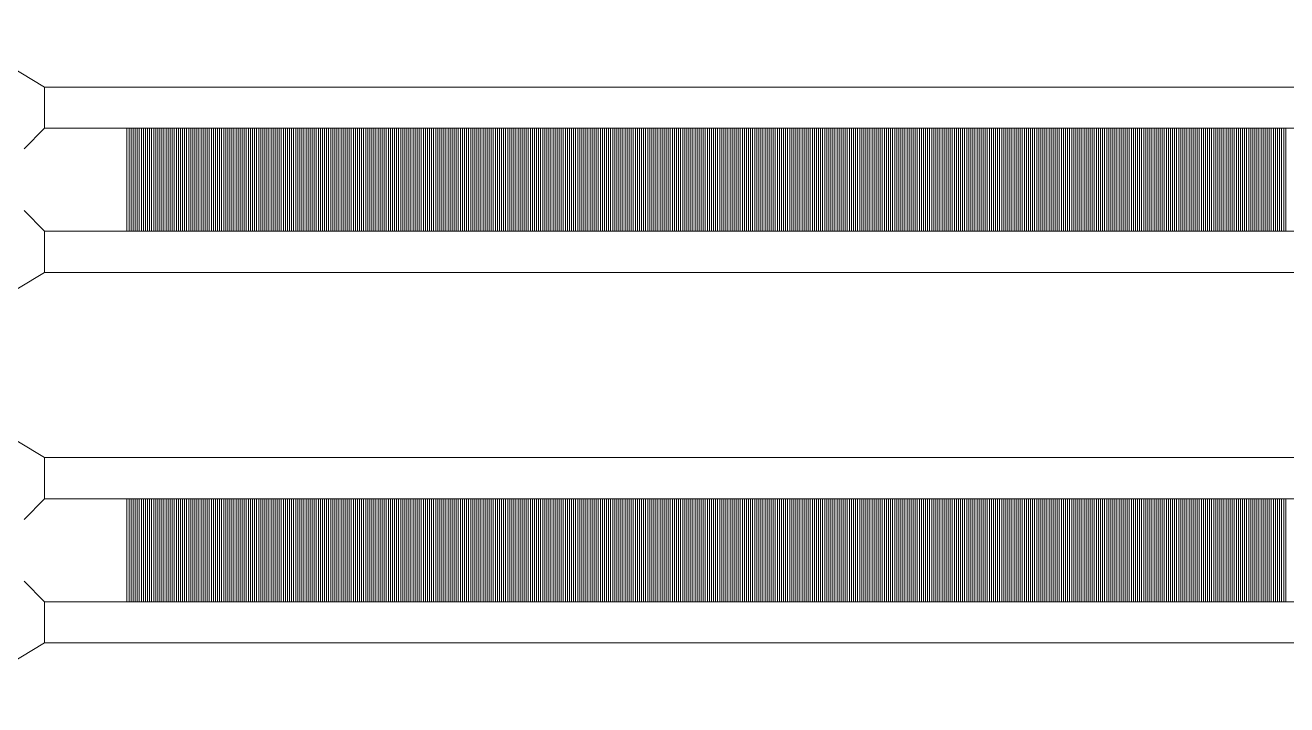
# Model space of a CAD drawing. Extents: x 1000 to 49000, y 2919 to 77300.
# Drawn here: x 39821 to 40433, y 46710 to 47040 of the extents above; entities that cross this region are included whole.
import ezdxf

# ---------------------------------------------------------------- set-up
doc = ezdxf.new("R2010")
doc.units = 13
doc.layers.add('Outer', color=1, linetype='Continuous', lineweight=0, true_color=0xff0000)

msp = doc.modelspace()

# ---------------------------------------------------------------- linework, layer by layer
at = {"layer": 'Outer'}
for points in [[(39780, 47040), (39830, 47010)], [(39830, 47010), (39830, 46990), (39820, 46980)], [(39830, 46990), (41340, 46990), (41340, 47010), (39830, 47010), (39830, 46990)], [(39870, 46990), (39871, 46990), (39871, 46940), (39870, 46940), (39870, 46990)], [(39872, 46990), (39873, 46990), (39873, 46940), (39872, 46940), (39872, 46990)], [(39874, 46990), (39875, 46990), (39875, 46940), (39874, 46940), (39874, 46990)], [(39876, 46990), (39877, 46990), (39877, 46940), (39876, 46940), (39876, 46990)], [(39878, 46990), (39879, 46990), (39879, 46940), (39878, 46940), (39878, 46990)], [(39880, 46990), (39881, 46990), (39881, 46940), (39880, 46940), (39880, 46990)], [(39882, 46990), (39883, 46990), (39883, 46940), (39882, 46940), (39882, 46990)], [(39884, 46990), (39885, 46990), (39885, 46940), (39884, 46940), (39884, 46990)], [(39886, 46990), (39887, 46990), (39887, 46940), (39886, 46940), (39886, 46990)], [(39888, 46990), (39889, 46990), (39889, 46940), (39888, 46940), (39888, 46990)], [(39890, 46990), (39891, 46990), (39891, 46940), (39890, 46940), (39890, 46990)], [(39892, 46990), (39893, 46990), (39893, 46940), (39892, 46940), (39892, 46990)], [(39894, 46990), (39895, 46990), (39895, 46940), (39894, 46940), (39894, 46990)], [(39896, 46990), (39897, 46990), (39897, 46940), (39896, 46940), (39896, 46990)], [(39898, 46990), (39899, 46990), (39899, 46940), (39898, 46940), (39898, 46990)], [(39900, 46990), (39901, 46990), (39901, 46940), (39900, 46940), (39900, 46990)], [(39902, 46990), (39903, 46990), (39903, 46940), (39902, 46940), (39902, 46990)], [(39904, 46990), (39905, 46990), (39905, 46940), (39904, 46940), (39904, 46990)], [(39906, 46990), (39907, 46990), (39907, 46940), (39906, 46940), (39906, 46990)], [(39908, 46990), (39909, 46990), (39909, 46940), (39908, 46940), (39908, 46990)], [(39910, 46990), (39911, 46990), (39911, 46940), (39910, 46940), (39910, 46990)], [(39912, 46990), (39913, 46990), (39913, 46940), (39912, 46940), (39912, 46990)], [(39914, 46990), (39915, 46990), (39915, 46940), (39914, 46940), (39914, 46990)], [(39916, 46990), (39917, 46990), (39917, 46940), (39916, 46940), (39916, 46990)], [(39918, 46990), (39919, 46990), (39919, 46940), (39918, 46940), (39918, 46990)], [(39920, 46990), (39921, 46990), (39921, 46940), (39920, 46940), (39920, 46990)], [(39922, 46990), (39923, 46990), (39923, 46940), (39922, 46940), (39922, 46990)], [(39924, 46990), (39925, 46990), (39925, 46940), (39924, 46940), (39924, 46990)], [(39926, 46990), (39927, 46990), (39927, 46940), (39926, 46940), (39926, 46990)], [(39928, 46990), (39929, 46990), (39929, 46940), (39928, 46940), (39928, 46990)], [(39930, 46990), (39931, 46990), (39931, 46940), (39930, 46940), (39930, 46990)], [(39932, 46990), (39933, 46990), (39933, 46940), (39932, 46940), (39932, 46990)], [(39934, 46990), (39935, 46990), (39935, 46940), (39934, 46940), (39934, 46990)], [(39936, 46990), (39937, 46990), (39937, 46940), (39936, 46940), (39936, 46990)], [(39938, 46990), (39939, 46990), (39939, 46940), (39938, 46940), (39938, 46990)], [(39940, 46990), (39941, 46990), (39941, 46940), (39940, 46940), (39940, 46990)], [(39942, 46990), (39943, 46990), (39943, 46940), (39942, 46940), (39942, 46990)], [(39944, 46990), (39945, 46990), (39945, 46940), (39944, 46940), (39944, 46990)], [(39946, 46990), (39947, 46990), (39947, 46940), (39946, 46940), (39946, 46990)], [(39948, 46990), (39949, 46990), (39949, 46940), (39948, 46940), (39948, 46990)], [(39950, 46990), (39951, 46990), (39951, 46940), (39950, 46940), (39950, 46990)], [(39952, 46990), (39953, 46990), (39953, 46940), (39952, 46940), (39952, 46990)], [(39954, 46990), (39955, 46990), (39955, 46940), (39954, 46940), (39954, 46990)], [(39956, 46990), (39957, 46990), (39957, 46940), (39956, 46940), (39956, 46990)], [(39958, 46990), (39959, 46990), (39959, 46940), (39958, 46940), (39958, 46990)], [(39960, 46990), (39961, 46990), (39961, 46940), (39960, 46940), (39960, 46990)], [(39962, 46990), (39963, 46990), (39963, 46940), (39962, 46940), (39962, 46990)], [(39964, 46990), (39965, 46990), (39965, 46940), (39964, 46940), (39964, 46990)], [(39966, 46990), (39967, 46990), (39967, 46940), (39966, 46940), (39966, 46990)], [(39968, 46990), (39969, 46990), (39969, 46940), (39968, 46940), (39968, 46990)], [(39970, 46990), (39971, 46990), (39971, 46940), (39970, 46940), (39970, 46990)], [(39972, 46990), (39973, 46990), (39973, 46940), (39972, 46940), (39972, 46990)], [(39974, 46990), (39975, 46990), (39975, 46940), (39974, 46940), (39974, 46990)], [(39976, 46990), (39977, 46990), (39977, 46940), (39976, 46940), (39976, 46990)], [(39978, 46990), (39979, 46990), (39979, 46940), (39978, 46940), (39978, 46990)], [(39980, 46990), (39981, 46990), (39981, 46940), (39980, 46940), (39980, 46990)], [(39982, 46990), (39983, 46990), (39983, 46940), (39982, 46940), (39982, 46990)], [(39984, 46990), (39985, 46990), (39985, 46940), (39984, 46940), (39984, 46990)], [(39986, 46990), (39987, 46990), (39987, 46940), (39986, 46940), (39986, 46990)], [(39988, 46990), (39989, 46990), (39989, 46940), (39988, 46940), (39988, 46990)], [(39990, 46990), (39991, 46990), (39991, 46940), (39990, 46940), (39990, 46990)], [(39992, 46990), (39993, 46990), (39993, 46940), (39992, 46940), (39992, 46990)], [(39994, 46990), (39995, 46990), (39995, 46940), (39994, 46940), (39994, 46990)], [(39996, 46990), (39997, 46990), (39997, 46940), (39996, 46940), (39996, 46990)], [(39998, 46990), (39999, 46990), (39999, 46940), (39998, 46940), (39998, 46990)], [(40000, 46990), (40001, 46990), (40001, 46940), (40000, 46940), (40000, 46990)], [(40002, 46990), (40003, 46990), (40003, 46940), (40002, 46940), (40002, 46990)], [(40004, 46990), (40005, 46990), (40005, 46940), (40004, 46940), (40004, 46990)], [(40006, 46990), (40007, 46990), (40007, 46940), (40006, 46940), (40006, 46990)], [(40008, 46990), (40009, 46990), (40009, 46940), (40008, 46940), (40008, 46990)], [(40010, 46990), (40011, 46990), (40011, 46940), (40010, 46940), (40010, 46990)], [(40012, 46990), (40013, 46990), (40013, 46940), (40012, 46940), (40012, 46990)], [(40014, 46990), (40015, 46990), (40015, 46940), (40014, 46940), (40014, 46990)], [(40016, 46990), (40017, 46990), (40017, 46940), (40016, 46940), (40016, 46990)], [(40018, 46990), (40019, 46990), (40019, 46940), (40018, 46940), (40018, 46990)], [(40020, 46990), (40021, 46990), (40021, 46940), (40020, 46940), (40020, 46990)], [(40022, 46990), (40023, 46990), (40023, 46940), (40022, 46940), (40022, 46990)], [(40024, 46990), (40025, 46990), (40025, 46940), (40024, 46940), (40024, 46990)], [(40026, 46990), (40027, 46990), (40027, 46940), (40026, 46940), (40026, 46990)], [(40028, 46990), (40029, 46990), (40029, 46940), (40028, 46940), (40028, 46990)], [(40030, 46990), (40031, 46990), (40031, 46940), (40030, 46940), (40030, 46990)], [(40032, 46990), (40033, 46990), (40033, 46940), (40032, 46940), (40032, 46990)], [(40034, 46990), (40035, 46990), (40035, 46940), (40034, 46940), (40034, 46990)], [(40036, 46990), (40037, 46990), (40037, 46940), (40036, 46940), (40036, 46990)], [(40038, 46990), (40039, 46990), (40039, 46940), (40038, 46940), (40038, 46990)], [(40040, 46990), (40041, 46990), (40041, 46940), (40040, 46940), (40040, 46990)], [(40042, 46990), (40043, 46990), (40043, 46940), (40042, 46940), (40042, 46990)], [(40044, 46990), (40045, 46990), (40045, 46940), (40044, 46940), (40044, 46990)], [(40046, 46990), (40047, 46990), (40047, 46940), (40046, 46940), (40046, 46990)], [(40048, 46990), (40049, 46990), (40049, 46940), (40048, 46940), (40048, 46990)], [(40050, 46990), (40051, 46990), (40051, 46940), (40050, 46940), (40050, 46990)], [(40052, 46990), (40053, 46990), (40053, 46940), (40052, 46940), (40052, 46990)], [(40054, 46990), (40055, 46990), (40055, 46940), (40054, 46940), (40054, 46990)], [(40056, 46990), (40057, 46990), (40057, 46940), (40056, 46940), (40056, 46990)], [(40058, 46990), (40059, 46990), (40059, 46940), (40058, 46940), (40058, 46990)], [(40060, 46990), (40061, 46990), (40061, 46940), (40060, 46940), (40060, 46990)], [(40062, 46990), (40063, 46990), (40063, 46940), (40062, 46940), (40062, 46990)], [(40064, 46990), (40065, 46990), (40065, 46940), (40064, 46940), (40064, 46990)], [(40066, 46990), (40067, 46990), (40067, 46940), (40066, 46940), (40066, 46990)], [(40068, 46990), (40069, 46990), (40069, 46940), (40068, 46940), (40068, 46990)], [(40070, 46990), (40071, 46990), (40071, 46940), (40070, 46940), (40070, 46990)], [(40072, 46990), (40073, 46990), (40073, 46940), (40072, 46940), (40072, 46990)], [(40074, 46990), (40075, 46990), (40075, 46940), (40074, 46940), (40074, 46990)], [(40076, 46990), (40077, 46990), (40077, 46940), (40076, 46940), (40076, 46990)], [(40078, 46990), (40079, 46990), (40079, 46940), (40078, 46940), (40078, 46990)], [(40080, 46990), (40081, 46990), (40081, 46940), (40080, 46940), (40080, 46990)], [(40082, 46990), (40083, 46990), (40083, 46940), (40082, 46940), (40082, 46990)], [(40084, 46990), (40085, 46990), (40085, 46940), (40084, 46940), (40084, 46990)], [(40086, 46990), (40087, 46990), (40087, 46940), (40086, 46940), (40086, 46990)], [(40088, 46990), (40089, 46990), (40089, 46940), (40088, 46940), (40088, 46990)], [(40090, 46990), (40091, 46990), (40091, 46940), (40090, 46940), (40090, 46990)], [(40092, 46990), (40093, 46990), (40093, 46940), (40092, 46940), (40092, 46990)], [(40094, 46990), (40095, 46990), (40095, 46940), (40094, 46940), (40094, 46990)], [(40096, 46990), (40097, 46990), (40097, 46940), (40096, 46940), (40096, 46990)], [(40098, 46990), (40099, 46990), (40099, 46940), (40098, 46940), (40098, 46990)], [(40100, 46990), (40101, 46990), (40101, 46940), (40100, 46940), (40100, 46990)], [(40102, 46990), (40103, 46990), (40103, 46940), (40102, 46940), (40102, 46990)], [(40104, 46990), (40105, 46990), (40105, 46940), (40104, 46940), (40104, 46990)], [(40106, 46990), (40107, 46990), (40107, 46940), (40106, 46940), (40106, 46990)], [(40108, 46990), (40109, 46990), (40109, 46940), (40108, 46940), (40108, 46990)], [(40110, 46990), (40111, 46990), (40111, 46940), (40110, 46940), (40110, 46990)], [(40112, 46990), (40113, 46990), (40113, 46940), (40112, 46940), (40112, 46990)], [(40114, 46990), (40115, 46990), (40115, 46940), (40114, 46940), (40114, 46990)], [(40116, 46990), (40117, 46990), (40117, 46940), (40116, 46940), (40116, 46990)], [(40118, 46990), (40119, 46990), (40119, 46940), (40118, 46940), (40118, 46990)], [(40120, 46990), (40121, 46990), (40121, 46940), (40120, 46940), (40120, 46990)], [(40122, 46990), (40123, 46990), (40123, 46940), (40122, 46940), (40122, 46990)], [(40124, 46990), (40125, 46990), (40125, 46940), (40124, 46940), (40124, 46990)], [(40126, 46990), (40127, 46990), (40127, 46940), (40126, 46940), (40126, 46990)], [(40128, 46990), (40129, 46990), (40129, 46940), (40128, 46940), (40128, 46990)], [(40130, 46990), (40131, 46990), (40131, 46940), (40130, 46940), (40130, 46990)], [(40132, 46990), (40133, 46990), (40133, 46940), (40132, 46940), (40132, 46990)], [(40134, 46990), (40135, 46990), (40135, 46940), (40134, 46940), (40134, 46990)], [(40136, 46990), (40137, 46990), (40137, 46940), (40136, 46940), (40136, 46990)], [(40138, 46990), (40139, 46990), (40139, 46940), (40138, 46940), (40138, 46990)], [(40140, 46990), (40141, 46990), (40141, 46940), (40140, 46940), (40140, 46990)], [(40142, 46990), (40143, 46990), (40143, 46940), (40142, 46940), (40142, 46990)], [(40144, 46990), (40145, 46990), (40145, 46940), (40144, 46940), (40144, 46990)], [(40146, 46990), (40147, 46990), (40147, 46940), (40146, 46940), (40146, 46990)], [(40148, 46990), (40149, 46990), (40149, 46940), (40148, 46940), (40148, 46990)], [(40150, 46990), (40151, 46990), (40151, 46940), (40150, 46940), (40150, 46990)], [(40152, 46990), (40153, 46990), (40153, 46940), (40152, 46940), (40152, 46990)], [(40154, 46990), (40155, 46990), (40155, 46940), (40154, 46940), (40154, 46990)], [(40156, 46990), (40157, 46990), (40157, 46940), (40156, 46940), (40156, 46990)], [(40158, 46990), (40159, 46990), (40159, 46940), (40158, 46940), (40158, 46990)], [(40160, 46990), (40161, 46990), (40161, 46940), (40160, 46940), (40160, 46990)], [(40162, 46990), (40163, 46990), (40163, 46940), (40162, 46940), (40162, 46990)], [(40164, 46990), (40165, 46990), (40165, 46940), (40164, 46940), (40164, 46990)], [(40166, 46990), (40167, 46990), (40167, 46940), (40166, 46940), (40166, 46990)], [(40168, 46990), (40169, 46990), (40169, 46940), (40168, 46940), (40168, 46990)], [(40170, 46990), (40171, 46990), (40171, 46940), (40170, 46940), (40170, 46990)], [(40172, 46990), (40173, 46990), (40173, 46940), (40172, 46940), (40172, 46990)], [(40174, 46990), (40175, 46990), (40175, 46940), (40174, 46940), (40174, 46990)], [(40176, 46990), (40177, 46990), (40177, 46940), (40176, 46940), (40176, 46990)], [(40178, 46990), (40179, 46990), (40179, 46940), (40178, 46940), (40178, 46990)], [(40180, 46990), (40181, 46990), (40181, 46940), (40180, 46940), (40180, 46990)], [(40182, 46990), (40183, 46990), (40183, 46940), (40182, 46940), (40182, 46990)], [(40184, 46990), (40185, 46990), (40185, 46940), (40184, 46940), (40184, 46990)], [(40186, 46990), (40187, 46990), (40187, 46940), (40186, 46940), (40186, 46990)], [(40188, 46990), (40189, 46990), (40189, 46940), (40188, 46940), (40188, 46990)], [(40190, 46990), (40191, 46990), (40191, 46940), (40190, 46940), (40190, 46990)], [(40192, 46990), (40193, 46990), (40193, 46940), (40192, 46940), (40192, 46990)], [(40194, 46990), (40195, 46990), (40195, 46940), (40194, 46940), (40194, 46990)], [(40196, 46990), (40197, 46990), (40197, 46940), (40196, 46940), (40196, 46990)], [(40198, 46990), (40199, 46990), (40199, 46940), (40198, 46940), (40198, 46990)], [(40200, 46990), (40201, 46990), (40201, 46940), (40200, 46940), (40200, 46990)], [(40202, 46990), (40203, 46990), (40203, 46940), (40202, 46940), (40202, 46990)], [(40204, 46990), (40205, 46990), (40205, 46940), (40204, 46940), (40204, 46990)], [(40206, 46990), (40207, 46990), (40207, 46940), (40206, 46940), (40206, 46990)], [(40208, 46990), (40209, 46990), (40209, 46940), (40208, 46940), (40208, 46990)], [(40210, 46990), (40211, 46990), (40211, 46940), (40210, 46940), (40210, 46990)], [(40212, 46990), (40213, 46990), (40213, 46940), (40212, 46940), (40212, 46990)], [(40214, 46990), (40215, 46990), (40215, 46940), (40214, 46940), (40214, 46990)], [(40216, 46990), (40217, 46990), (40217, 46940), (40216, 46940), (40216, 46990)], [(40218, 46990), (40219, 46990), (40219, 46940), (40218, 46940), (40218, 46990)], [(40220, 46990), (40221, 46990), (40221, 46940), (40220, 46940), (40220, 46990)], [(40222, 46990), (40223, 46990), (40223, 46940), (40222, 46940), (40222, 46990)], [(40224, 46990), (40225, 46990), (40225, 46940), (40224, 46940), (40224, 46990)], [(40226, 46990), (40227, 46990), (40227, 46940), (40226, 46940), (40226, 46990)], [(40228, 46990), (40229, 46990), (40229, 46940), (40228, 46940), (40228, 46990)], [(40230, 46990), (40231, 46990), (40231, 46940), (40230, 46940), (40230, 46990)], [(40232, 46990), (40233, 46990), (40233, 46940), (40232, 46940), (40232, 46990)], [(40234, 46990), (40235, 46990), (40235, 46940), (40234, 46940), (40234, 46990)], [(40236, 46990), (40237, 46990), (40237, 46940), (40236, 46940), (40236, 46990)], [(40238, 46990), (40239, 46990), (40239, 46940), (40238, 46940), (40238, 46990)], [(40240, 46990), (40241, 46990), (40241, 46940), (40240, 46940), (40240, 46990)], [(40242, 46990), (40243, 46990), (40243, 46940), (40242, 46940), (40242, 46990)], [(40244, 46990), (40245, 46990), (40245, 46940), (40244, 46940), (40244, 46990)], [(40246, 46990), (40247, 46990), (40247, 46940), (40246, 46940), (40246, 46990)], [(40248, 46990), (40249, 46990), (40249, 46940), (40248, 46940), (40248, 46990)], [(40250, 46990), (40251, 46990), (40251, 46940), (40250, 46940), (40250, 46990)], [(40252, 46990), (40253, 46990), (40253, 46940), (40252, 46940), (40252, 46990)], [(40254, 46990), (40255, 46990), (40255, 46940), (40254, 46940), (40254, 46990)], [(40256, 46990), (40257, 46990), (40257, 46940), (40256, 46940), (40256, 46990)], [(40258, 46990), (40259, 46990), (40259, 46940), (40258, 46940), (40258, 46990)], [(40260, 46990), (40261, 46990), (40261, 46940), (40260, 46940), (40260, 46990)], [(40262, 46990), (40263, 46990), (40263, 46940), (40262, 46940), (40262, 46990)], [(40264, 46990), (40265, 46990), (40265, 46940), (40264, 46940), (40264, 46990)], [(40266, 46990), (40267, 46990), (40267, 46940), (40266, 46940), (40266, 46990)], [(40268, 46990), (40269, 46990), (40269, 46940), (40268, 46940), (40268, 46990)], [(40270, 46990), (40271, 46990), (40271, 46940), (40270, 46940), (40270, 46990)], [(40272, 46990), (40273, 46990), (40273, 46940), (40272, 46940), (40272, 46990)], [(40274, 46990), (40275, 46990), (40275, 46940), (40274, 46940), (40274, 46990)], [(40276, 46990), (40277, 46990), (40277, 46940), (40276, 46940), (40276, 46990)], [(40278, 46990), (40279, 46990), (40279, 46940), (40278, 46940), (40278, 46990)], [(40280, 46990), (40281, 46990), (40281, 46940), (40280, 46940), (40280, 46990)], [(40282, 46990), (40283, 46990), (40283, 46940), (40282, 46940), (40282, 46990)], [(40284, 46990), (40285, 46990), (40285, 46940), (40284, 46940), (40284, 46990)], [(40286, 46990), (40287, 46990), (40287, 46940), (40286, 46940), (40286, 46990)], [(40288, 46990), (40289, 46990), (40289, 46940), (40288, 46940), (40288, 46990)], [(40290, 46990), (40291, 46990), (40291, 46940), (40290, 46940), (40290, 46990)], [(40292, 46990), (40293, 46990), (40293, 46940), (40292, 46940), (40292, 46990)], [(40294, 46990), (40295, 46990), (40295, 46940), (40294, 46940), (40294, 46990)], [(40296, 46990), (40297, 46990), (40297, 46940), (40296, 46940), (40296, 46990)], [(40298, 46990), (40299, 46990), (40299, 46940), (40298, 46940), (40298, 46990)], [(40300, 46990), (40301, 46990), (40301, 46940), (40300, 46940), (40300, 46990)], [(40302, 46990), (40303, 46990), (40303, 46940), (40302, 46940), (40302, 46990)], [(40304, 46990), (40305, 46990), (40305, 46940), (40304, 46940), (40304, 46990)], [(40306, 46990), (40307, 46990), (40307, 46940), (40306, 46940), (40306, 46990)], [(40308, 46990), (40309, 46990), (40309, 46940), (40308, 46940), (40308, 46990)], [(40310, 46990), (40311, 46990), (40311, 46940), (40310, 46940), (40310, 46990)], [(40312, 46990), (40313, 46990), (40313, 46940), (40312, 46940), (40312, 46990)], [(40314, 46990), (40315, 46990), (40315, 46940), (40314, 46940), (40314, 46990)], [(40316, 46990), (40317, 46990), (40317, 46940), (40316, 46940), (40316, 46990)], [(40318, 46990), (40319, 46990), (40319, 46940), (40318, 46940), (40318, 46990)], [(40320, 46990), (40321, 46990), (40321, 46940), (40320, 46940), (40320, 46990)], [(40322, 46990), (40323, 46990), (40323, 46940), (40322, 46940), (40322, 46990)], [(40324, 46990), (40325, 46990), (40325, 46940), (40324, 46940), (40324, 46990)], [(40326, 46990), (40327, 46990), (40327, 46940), (40326, 46940), (40326, 46990)], [(40328, 46990), (40329, 46990), (40329, 46940), (40328, 46940), (40328, 46990)], [(40330, 46990), (40331, 46990), (40331, 46940), (40330, 46940), (40330, 46990)], [(40332, 46990), (40333, 46990), (40333, 46940), (40332, 46940), (40332, 46990)], [(40334, 46990), (40335, 46990), (40335, 46940), (40334, 46940), (40334, 46990)], [(40336, 46990), (40337, 46990), (40337, 46940), (40336, 46940), (40336, 46990)], [(40338, 46990), (40339, 46990), (40339, 46940), (40338, 46940), (40338, 46990)], [(40340, 46990), (40341, 46990), (40341, 46940), (40340, 46940), (40340, 46990)], [(40342, 46990), (40343, 46990), (40343, 46940), (40342, 46940), (40342, 46990)], [(40344, 46990), (40345, 46990), (40345, 46940), (40344, 46940), (40344, 46990)], [(40346, 46990), (40347, 46990), (40347, 46940), (40346, 46940), (40346, 46990)], [(40348, 46990), (40349, 46990), (40349, 46940), (40348, 46940), (40348, 46990)], [(40350, 46990), (40351, 46990), (40351, 46940), (40350, 46940), (40350, 46990)], [(40352, 46990), (40353, 46990), (40353, 46940), (40352, 46940), (40352, 46990)], [(40354, 46990), (40355, 46990), (40355, 46940), (40354, 46940), (40354, 46990)], [(40356, 46990), (40357, 46990), (40357, 46940), (40356, 46940), (40356, 46990)], [(40358, 46990), (40359, 46990), (40359, 46940), (40358, 46940), (40358, 46990)], [(40360, 46990), (40361, 46990), (40361, 46940), (40360, 46940), (40360, 46990)], [(40362, 46990), (40363, 46990), (40363, 46940), (40362, 46940), (40362, 46990)], [(40364, 46990), (40365, 46990), (40365, 46940), (40364, 46940), (40364, 46990)], [(40366, 46990), (40367, 46990), (40367, 46940), (40366, 46940), (40366, 46990)], [(40368, 46990), (40369, 46990), (40369, 46940), (40368, 46940), (40368, 46990)], [(40370, 46990), (40371, 46990), (40371, 46940), (40370, 46940), (40370, 46990)], [(40372, 46990), (40373, 46990), (40373, 46940), (40372, 46940), (40372, 46990)], [(40374, 46990), (40375, 46990), (40375, 46940), (40374, 46940), (40374, 46990)], [(40376, 46990), (40377, 46990), (40377, 46940), (40376, 46940), (40376, 46990)], [(40378, 46990), (40379, 46990), (40379, 46940), (40378, 46940), (40378, 46990)], [(40380, 46990), (40381, 46990), (40381, 46940), (40380, 46940), (40380, 46990)], [(40382, 46990), (40383, 46990), (40383, 46940), (40382, 46940), (40382, 46990)], [(40384, 46990), (40385, 46990), (40385, 46940), (40384, 46940), (40384, 46990)], [(40386, 46990), (40387, 46990), (40387, 46940), (40386, 46940), (40386, 46990)], [(40388, 46990), (40389, 46990), (40389, 46940), (40388, 46940), (40388, 46990)], [(40390, 46990), (40391, 46990), (40391, 46940), (40390, 46940), (40390, 46990)], [(40392, 46990), (40393, 46990), (40393, 46940), (40392, 46940), (40392, 46990)], [(40394, 46990), (40395, 46990), (40395, 46940), (40394, 46940), (40394, 46990)], [(40396, 46990), (40397, 46990), (40397, 46940), (40396, 46940), (40396, 46990)], [(40398, 46990), (40399, 46990), (40399, 46940), (40398, 46940), (40398, 46990)], [(40400, 46990), (40401, 46990), (40401, 46940), (40400, 46940), (40400, 46990)], [(40402, 46990), (40403, 46990), (40403, 46940), (40402, 46940), (40402, 46990)], [(40404, 46990), (40405, 46990), (40405, 46940), (40404, 46940), (40404, 46990)], [(40406, 46990), (40407, 46990), (40407, 46940), (40406, 46940), (40406, 46990)], [(40408, 46990), (40409, 46990), (40409, 46940), (40408, 46940), (40408, 46990)], [(40410, 46990), (40411, 46990), (40411, 46940), (40410, 46940), (40410, 46990)], [(40412, 46990), (40413, 46990), (40413, 46940), (40412, 46940), (40412, 46990)], [(40414, 46990), (40415, 46990), (40415, 46940), (40414, 46940), (40414, 46990)], [(40416, 46990), (40417, 46990), (40417, 46940), (40416, 46940), (40416, 46990)], [(40418, 46990), (40419, 46990), (40419, 46940), (40418, 46940), (40418, 46990)], [(40420, 46990), (40421, 46990), (40421, 46940), (40420, 46940), (40420, 46990)], [(40422, 46990), (40423, 46990), (40423, 46940), (40422, 46940), (40422, 46990)], [(40424, 46990), (40425, 46990), (40425, 46940), (40424, 46940), (40424, 46990)], [(40426, 46990), (40427, 46990), (40427, 46940), (40426, 46940), (40426, 46990)], [(40428, 46990), (40429, 46990), (40429, 46940), (40428, 46940), (40428, 46990)], [(40430, 46990), (40431, 46990), (40431, 46940), (40430, 46940), (40430, 46990)], [(40432, 46990), (40433, 46990), (40433, 46940), (40432, 46940), (40432, 46990)], [(39820, 46950), (39830, 46940), (39830, 46920), (39780, 46890)], [(39830, 46920), (41340, 46920), (41340, 46940), (39830, 46940), (39830, 46920)], [(39780, 46860), (39830, 46830), (39830, 46810), (39820, 46800)], [(39830, 46810), (41340, 46810), (41340, 46830), (39830, 46830), (39830, 46810)], [(39870, 46810), (39871, 46810), (39871, 46760), (39870, 46760), (39870, 46810)], [(39872, 46810), (39873, 46810), (39873, 46760), (39872, 46760), (39872, 46810)], [(39874, 46810), (39875, 46810), (39875, 46760), (39874, 46760), (39874, 46810)], [(39876, 46810), (39877, 46810), (39877, 46760), (39876, 46760), (39876, 46810)], [(39878, 46810), (39879, 46810), (39879, 46760), (39878, 46760), (39878, 46810)], [(39880, 46810), (39881, 46810), (39881, 46760), (39880, 46760), (39880, 46810)], [(39882, 46810), (39883, 46810), (39883, 46760), (39882, 46760), (39882, 46810)], [(39884, 46810), (39885, 46810), (39885, 46760), (39884, 46760), (39884, 46810)], [(39886, 46810), (39887, 46810), (39887, 46760), (39886, 46760), (39886, 46810)], [(39888, 46810), (39889, 46810), (39889, 46760), (39888, 46760), (39888, 46810)], [(39890, 46810), (39891, 46810), (39891, 46760), (39890, 46760), (39890, 46810)], [(39892, 46810), (39893, 46810), (39893, 46760), (39892, 46760), (39892, 46810)], [(39894, 46810), (39895, 46810), (39895, 46760), (39894, 46760), (39894, 46810)], [(39896, 46810), (39897, 46810), (39897, 46760), (39896, 46760), (39896, 46810)], [(39898, 46810), (39899, 46810), (39899, 46760), (39898, 46760), (39898, 46810)], [(39900, 46810), (39901, 46810), (39901, 46760), (39900, 46760), (39900, 46810)], [(39902, 46810), (39903, 46810), (39903, 46760), (39902, 46760), (39902, 46810)], [(39904, 46810), (39905, 46810), (39905, 46760), (39904, 46760), (39904, 46810)], [(39906, 46810), (39907, 46810), (39907, 46760), (39906, 46760), (39906, 46810)], [(39908, 46810), (39909, 46810), (39909, 46760), (39908, 46760), (39908, 46810)], [(39910, 46810), (39911, 46810), (39911, 46760), (39910, 46760), (39910, 46810)], [(39912, 46810), (39913, 46810), (39913, 46760), (39912, 46760), (39912, 46810)], [(39914, 46810), (39915, 46810), (39915, 46760), (39914, 46760), (39914, 46810)], [(39916, 46810), (39917, 46810), (39917, 46760), (39916, 46760), (39916, 46810)], [(39918, 46810), (39919, 46810), (39919, 46760), (39918, 46760), (39918, 46810)], [(39920, 46810), (39921, 46810), (39921, 46760), (39920, 46760), (39920, 46810)], [(39922, 46810), (39923, 46810), (39923, 46760), (39922, 46760), (39922, 46810)], [(39924, 46810), (39925, 46810), (39925, 46760), (39924, 46760), (39924, 46810)], [(39926, 46810), (39927, 46810), (39927, 46760), (39926, 46760), (39926, 46810)], [(39928, 46810), (39929, 46810), (39929, 46760), (39928, 46760), (39928, 46810)], [(39930, 46810), (39931, 46810), (39931, 46760), (39930, 46760), (39930, 46810)], [(39932, 46810), (39933, 46810), (39933, 46760), (39932, 46760), (39932, 46810)], [(39934, 46810), (39935, 46810), (39935, 46760), (39934, 46760), (39934, 46810)], [(39936, 46810), (39937, 46810), (39937, 46760), (39936, 46760), (39936, 46810)], [(39938, 46810), (39939, 46810), (39939, 46760), (39938, 46760), (39938, 46810)], [(39940, 46810), (39941, 46810), (39941, 46760), (39940, 46760), (39940, 46810)], [(39942, 46810), (39943, 46810), (39943, 46760), (39942, 46760), (39942, 46810)], [(39944, 46810), (39945, 46810), (39945, 46760), (39944, 46760), (39944, 46810)], [(39946, 46810), (39947, 46810), (39947, 46760), (39946, 46760), (39946, 46810)], [(39948, 46810), (39949, 46810), (39949, 46760), (39948, 46760), (39948, 46810)], [(39950, 46810), (39951, 46810), (39951, 46760), (39950, 46760), (39950, 46810)], [(39952, 46810), (39953, 46810), (39953, 46760), (39952, 46760), (39952, 46810)], [(39954, 46810), (39955, 46810), (39955, 46760), (39954, 46760), (39954, 46810)], [(39956, 46810), (39957, 46810), (39957, 46760), (39956, 46760), (39956, 46810)], [(39958, 46810), (39959, 46810), (39959, 46760), (39958, 46760), (39958, 46810)], [(39960, 46810), (39961, 46810), (39961, 46760), (39960, 46760), (39960, 46810)], [(39962, 46810), (39963, 46810), (39963, 46760), (39962, 46760), (39962, 46810)], [(39964, 46810), (39965, 46810), (39965, 46760), (39964, 46760), (39964, 46810)], [(39966, 46810), (39967, 46810), (39967, 46760), (39966, 46760), (39966, 46810)], [(39968, 46810), (39969, 46810), (39969, 46760), (39968, 46760), (39968, 46810)], [(39970, 46810), (39971, 46810), (39971, 46760), (39970, 46760), (39970, 46810)], [(39972, 46810), (39973, 46810), (39973, 46760), (39972, 46760), (39972, 46810)], [(39974, 46810), (39975, 46810), (39975, 46760), (39974, 46760), (39974, 46810)], [(39976, 46810), (39977, 46810), (39977, 46760), (39976, 46760), (39976, 46810)], [(39978, 46810), (39979, 46810), (39979, 46760), (39978, 46760), (39978, 46810)], [(39980, 46810), (39981, 46810), (39981, 46760), (39980, 46760), (39980, 46810)], [(39982, 46810), (39983, 46810), (39983, 46760), (39982, 46760), (39982, 46810)], [(39984, 46810), (39985, 46810), (39985, 46760), (39984, 46760), (39984, 46810)], [(39986, 46810), (39987, 46810), (39987, 46760), (39986, 46760), (39986, 46810)], [(39988, 46810), (39989, 46810), (39989, 46760), (39988, 46760), (39988, 46810)], [(39990, 46810), (39991, 46810), (39991, 46760), (39990, 46760), (39990, 46810)], [(39992, 46810), (39993, 46810), (39993, 46760), (39992, 46760), (39992, 46810)], [(39994, 46810), (39995, 46810), (39995, 46760), (39994, 46760), (39994, 46810)], [(39996, 46810), (39997, 46810), (39997, 46760), (39996, 46760), (39996, 46810)], [(39998, 46810), (39999, 46810), (39999, 46760), (39998, 46760), (39998, 46810)], [(40000, 46810), (40001, 46810), (40001, 46760), (40000, 46760), (40000, 46810)], [(40002, 46810), (40003, 46810), (40003, 46760), (40002, 46760), (40002, 46810)], [(40004, 46810), (40005, 46810), (40005, 46760), (40004, 46760), (40004, 46810)], [(40006, 46810), (40007, 46810), (40007, 46760), (40006, 46760), (40006, 46810)], [(40008, 46810), (40009, 46810), (40009, 46760), (40008, 46760), (40008, 46810)], [(40010, 46810), (40011, 46810), (40011, 46760), (40010, 46760), (40010, 46810)], [(40012, 46810), (40013, 46810), (40013, 46760), (40012, 46760), (40012, 46810)], [(40014, 46810), (40015, 46810), (40015, 46760), (40014, 46760), (40014, 46810)], [(40016, 46810), (40017, 46810), (40017, 46760), (40016, 46760), (40016, 46810)], [(40018, 46810), (40019, 46810), (40019, 46760), (40018, 46760), (40018, 46810)], [(40020, 46810), (40021, 46810), (40021, 46760), (40020, 46760), (40020, 46810)], [(40022, 46810), (40023, 46810), (40023, 46760), (40022, 46760), (40022, 46810)], [(40024, 46810), (40025, 46810), (40025, 46760), (40024, 46760), (40024, 46810)], [(40026, 46810), (40027, 46810), (40027, 46760), (40026, 46760), (40026, 46810)], [(40028, 46810), (40029, 46810), (40029, 46760), (40028, 46760), (40028, 46810)], [(40030, 46810), (40031, 46810), (40031, 46760), (40030, 46760), (40030, 46810)], [(40032, 46810), (40033, 46810), (40033, 46760), (40032, 46760), (40032, 46810)], [(40034, 46810), (40035, 46810), (40035, 46760), (40034, 46760), (40034, 46810)], [(40036, 46810), (40037, 46810), (40037, 46760), (40036, 46760), (40036, 46810)], [(40038, 46810), (40039, 46810), (40039, 46760), (40038, 46760), (40038, 46810)], [(40040, 46810), (40041, 46810), (40041, 46760), (40040, 46760), (40040, 46810)], [(40042, 46810), (40043, 46810), (40043, 46760), (40042, 46760), (40042, 46810)], [(40044, 46810), (40045, 46810), (40045, 46760), (40044, 46760), (40044, 46810)], [(40046, 46810), (40047, 46810), (40047, 46760), (40046, 46760), (40046, 46810)], [(40048, 46810), (40049, 46810), (40049, 46760), (40048, 46760), (40048, 46810)], [(40050, 46810), (40051, 46810), (40051, 46760), (40050, 46760), (40050, 46810)], [(40052, 46810), (40053, 46810), (40053, 46760), (40052, 46760), (40052, 46810)], [(40054, 46810), (40055, 46810), (40055, 46760), (40054, 46760), (40054, 46810)], [(40056, 46810), (40057, 46810), (40057, 46760), (40056, 46760), (40056, 46810)], [(40058, 46810), (40059, 46810), (40059, 46760), (40058, 46760), (40058, 46810)], [(40060, 46810), (40061, 46810), (40061, 46760), (40060, 46760), (40060, 46810)], [(40062, 46810), (40063, 46810), (40063, 46760), (40062, 46760), (40062, 46810)], [(40064, 46810), (40065, 46810), (40065, 46760), (40064, 46760), (40064, 46810)], [(40066, 46810), (40067, 46810), (40067, 46760), (40066, 46760), (40066, 46810)], [(40068, 46810), (40069, 46810), (40069, 46760), (40068, 46760), (40068, 46810)], [(40070, 46810), (40071, 46810), (40071, 46760), (40070, 46760), (40070, 46810)], [(40072, 46810), (40073, 46810), (40073, 46760), (40072, 46760), (40072, 46810)], [(40074, 46810), (40075, 46810), (40075, 46760), (40074, 46760), (40074, 46810)], [(40076, 46810), (40077, 46810), (40077, 46760), (40076, 46760), (40076, 46810)], [(40078, 46810), (40079, 46810), (40079, 46760), (40078, 46760), (40078, 46810)], [(40080, 46810), (40081, 46810), (40081, 46760), (40080, 46760), (40080, 46810)], [(40082, 46810), (40083, 46810), (40083, 46760), (40082, 46760), (40082, 46810)], [(40084, 46810), (40085, 46810), (40085, 46760), (40084, 46760), (40084, 46810)], [(40086, 46810), (40087, 46810), (40087, 46760), (40086, 46760), (40086, 46810)], [(40088, 46810), (40089, 46810), (40089, 46760), (40088, 46760), (40088, 46810)], [(40090, 46810), (40091, 46810), (40091, 46760), (40090, 46760), (40090, 46810)], [(40092, 46810), (40093, 46810), (40093, 46760), (40092, 46760), (40092, 46810)], [(40094, 46810), (40095, 46810), (40095, 46760), (40094, 46760), (40094, 46810)], [(40096, 46810), (40097, 46810), (40097, 46760), (40096, 46760), (40096, 46810)], [(40098, 46810), (40099, 46810), (40099, 46760), (40098, 46760), (40098, 46810)], [(40100, 46810), (40101, 46810), (40101, 46760), (40100, 46760), (40100, 46810)], [(40102, 46810), (40103, 46810), (40103, 46760), (40102, 46760), (40102, 46810)], [(40104, 46810), (40105, 46810), (40105, 46760), (40104, 46760), (40104, 46810)], [(40106, 46810), (40107, 46810), (40107, 46760), (40106, 46760), (40106, 46810)], [(40108, 46810), (40109, 46810), (40109, 46760), (40108, 46760), (40108, 46810)], [(40110, 46810), (40111, 46810), (40111, 46760), (40110, 46760), (40110, 46810)], [(40112, 46810), (40113, 46810), (40113, 46760), (40112, 46760), (40112, 46810)], [(40114, 46810), (40115, 46810), (40115, 46760), (40114, 46760), (40114, 46810)], [(40116, 46810), (40117, 46810), (40117, 46760), (40116, 46760), (40116, 46810)], [(40118, 46810), (40119, 46810), (40119, 46760), (40118, 46760), (40118, 46810)], [(40120, 46810), (40121, 46810), (40121, 46760), (40120, 46760), (40120, 46810)], [(40122, 46810), (40123, 46810), (40123, 46760), (40122, 46760), (40122, 46810)], [(40124, 46810), (40125, 46810), (40125, 46760), (40124, 46760), (40124, 46810)], [(40126, 46810), (40127, 46810), (40127, 46760), (40126, 46760), (40126, 46810)], [(40128, 46810), (40129, 46810), (40129, 46760), (40128, 46760), (40128, 46810)], [(40130, 46810), (40131, 46810), (40131, 46760), (40130, 46760), (40130, 46810)], [(40132, 46810), (40133, 46810), (40133, 46760), (40132, 46760), (40132, 46810)], [(40134, 46810), (40135, 46810), (40135, 46760), (40134, 46760), (40134, 46810)], [(40136, 46810), (40137, 46810), (40137, 46760), (40136, 46760), (40136, 46810)], [(40138, 46810), (40139, 46810), (40139, 46760), (40138, 46760), (40138, 46810)], [(40140, 46810), (40141, 46810), (40141, 46760), (40140, 46760), (40140, 46810)], [(40142, 46810), (40143, 46810), (40143, 46760), (40142, 46760), (40142, 46810)], [(40144, 46810), (40145, 46810), (40145, 46760), (40144, 46760), (40144, 46810)], [(40146, 46810), (40147, 46810), (40147, 46760), (40146, 46760), (40146, 46810)], [(40148, 46810), (40149, 46810), (40149, 46760), (40148, 46760), (40148, 46810)], [(40150, 46810), (40151, 46810), (40151, 46760), (40150, 46760), (40150, 46810)], [(40152, 46810), (40153, 46810), (40153, 46760), (40152, 46760), (40152, 46810)], [(40154, 46810), (40155, 46810), (40155, 46760), (40154, 46760), (40154, 46810)], [(40156, 46810), (40157, 46810), (40157, 46760), (40156, 46760), (40156, 46810)], [(40158, 46810), (40159, 46810), (40159, 46760), (40158, 46760), (40158, 46810)], [(40160, 46810), (40161, 46810), (40161, 46760), (40160, 46760), (40160, 46810)], [(40162, 46810), (40163, 46810), (40163, 46760), (40162, 46760), (40162, 46810)], [(40164, 46810), (40165, 46810), (40165, 46760), (40164, 46760), (40164, 46810)], [(40166, 46810), (40167, 46810), (40167, 46760), (40166, 46760), (40166, 46810)], [(40168, 46810), (40169, 46810), (40169, 46760), (40168, 46760), (40168, 46810)], [(40170, 46810), (40171, 46810), (40171, 46760), (40170, 46760), (40170, 46810)], [(40172, 46810), (40173, 46810), (40173, 46760), (40172, 46760), (40172, 46810)], [(40174, 46810), (40175, 46810), (40175, 46760), (40174, 46760), (40174, 46810)], [(40176, 46810), (40177, 46810), (40177, 46760), (40176, 46760), (40176, 46810)], [(40178, 46810), (40179, 46810), (40179, 46760), (40178, 46760), (40178, 46810)], [(40180, 46810), (40181, 46810), (40181, 46760), (40180, 46760), (40180, 46810)], [(40182, 46810), (40183, 46810), (40183, 46760), (40182, 46760), (40182, 46810)], [(40184, 46810), (40185, 46810), (40185, 46760), (40184, 46760), (40184, 46810)], [(40186, 46810), (40187, 46810), (40187, 46760), (40186, 46760), (40186, 46810)], [(40188, 46810), (40189, 46810), (40189, 46760), (40188, 46760), (40188, 46810)], [(40190, 46810), (40191, 46810), (40191, 46760), (40190, 46760), (40190, 46810)], [(40192, 46810), (40193, 46810), (40193, 46760), (40192, 46760), (40192, 46810)], [(40194, 46810), (40195, 46810), (40195, 46760), (40194, 46760), (40194, 46810)], [(40196, 46810), (40197, 46810), (40197, 46760), (40196, 46760), (40196, 46810)], [(40198, 46810), (40199, 46810), (40199, 46760), (40198, 46760), (40198, 46810)], [(40200, 46810), (40201, 46810), (40201, 46760), (40200, 46760), (40200, 46810)], [(40202, 46810), (40203, 46810), (40203, 46760), (40202, 46760), (40202, 46810)], [(40204, 46810), (40205, 46810), (40205, 46760), (40204, 46760), (40204, 46810)], [(40206, 46810), (40207, 46810), (40207, 46760), (40206, 46760), (40206, 46810)], [(40208, 46810), (40209, 46810), (40209, 46760), (40208, 46760), (40208, 46810)], [(40210, 46810), (40211, 46810), (40211, 46760), (40210, 46760), (40210, 46810)], [(40212, 46810), (40213, 46810), (40213, 46760), (40212, 46760), (40212, 46810)], [(40214, 46810), (40215, 46810), (40215, 46760), (40214, 46760), (40214, 46810)], [(40216, 46810), (40217, 46810), (40217, 46760), (40216, 46760), (40216, 46810)], [(40218, 46810), (40219, 46810), (40219, 46760), (40218, 46760), (40218, 46810)], [(40220, 46810), (40221, 46810), (40221, 46760), (40220, 46760), (40220, 46810)], [(40222, 46810), (40223, 46810), (40223, 46760), (40222, 46760), (40222, 46810)], [(40224, 46810), (40225, 46810), (40225, 46760), (40224, 46760), (40224, 46810)], [(40226, 46810), (40227, 46810), (40227, 46760), (40226, 46760), (40226, 46810)], [(40228, 46810), (40229, 46810), (40229, 46760), (40228, 46760), (40228, 46810)], [(40230, 46810), (40231, 46810), (40231, 46760), (40230, 46760), (40230, 46810)], [(40232, 46810), (40233, 46810), (40233, 46760), (40232, 46760), (40232, 46810)], [(40234, 46810), (40235, 46810), (40235, 46760), (40234, 46760), (40234, 46810)], [(40236, 46810), (40237, 46810), (40237, 46760), (40236, 46760), (40236, 46810)], [(40238, 46810), (40239, 46810), (40239, 46760), (40238, 46760), (40238, 46810)], [(40240, 46810), (40241, 46810), (40241, 46760), (40240, 46760), (40240, 46810)], [(40242, 46810), (40243, 46810), (40243, 46760), (40242, 46760), (40242, 46810)], [(40244, 46810), (40245, 46810), (40245, 46760), (40244, 46760), (40244, 46810)], [(40246, 46810), (40247, 46810), (40247, 46760), (40246, 46760), (40246, 46810)], [(40248, 46810), (40249, 46810), (40249, 46760), (40248, 46760), (40248, 46810)], [(40250, 46810), (40251, 46810), (40251, 46760), (40250, 46760), (40250, 46810)], [(40252, 46810), (40253, 46810), (40253, 46760), (40252, 46760), (40252, 46810)], [(40254, 46810), (40255, 46810), (40255, 46760), (40254, 46760), (40254, 46810)], [(40256, 46810), (40257, 46810), (40257, 46760), (40256, 46760), (40256, 46810)], [(40258, 46810), (40259, 46810), (40259, 46760), (40258, 46760), (40258, 46810)], [(40260, 46810), (40261, 46810), (40261, 46760), (40260, 46760), (40260, 46810)], [(40262, 46810), (40263, 46810), (40263, 46760), (40262, 46760), (40262, 46810)], [(40264, 46810), (40265, 46810), (40265, 46760), (40264, 46760), (40264, 46810)], [(40266, 46810), (40267, 46810), (40267, 46760), (40266, 46760), (40266, 46810)], [(40268, 46810), (40269, 46810), (40269, 46760), (40268, 46760), (40268, 46810)], [(40270, 46810), (40271, 46810), (40271, 46760), (40270, 46760), (40270, 46810)], [(40272, 46810), (40273, 46810), (40273, 46760), (40272, 46760), (40272, 46810)], [(40274, 46810), (40275, 46810), (40275, 46760), (40274, 46760), (40274, 46810)], [(40276, 46810), (40277, 46810), (40277, 46760), (40276, 46760), (40276, 46810)], [(40278, 46810), (40279, 46810), (40279, 46760), (40278, 46760), (40278, 46810)], [(40280, 46810), (40281, 46810), (40281, 46760), (40280, 46760), (40280, 46810)], [(40282, 46810), (40283, 46810), (40283, 46760), (40282, 46760), (40282, 46810)], [(40284, 46810), (40285, 46810), (40285, 46760), (40284, 46760), (40284, 46810)], [(40286, 46810), (40287, 46810), (40287, 46760), (40286, 46760), (40286, 46810)], [(40288, 46810), (40289, 46810), (40289, 46760), (40288, 46760), (40288, 46810)], [(40290, 46810), (40291, 46810), (40291, 46760), (40290, 46760), (40290, 46810)], [(40292, 46810), (40293, 46810), (40293, 46760), (40292, 46760), (40292, 46810)], [(40294, 46810), (40295, 46810), (40295, 46760), (40294, 46760), (40294, 46810)], [(40296, 46810), (40297, 46810), (40297, 46760), (40296, 46760), (40296, 46810)], [(40298, 46810), (40299, 46810), (40299, 46760), (40298, 46760), (40298, 46810)], [(40300, 46810), (40301, 46810), (40301, 46760), (40300, 46760), (40300, 46810)], [(40302, 46810), (40303, 46810), (40303, 46760), (40302, 46760), (40302, 46810)], [(40304, 46810), (40305, 46810), (40305, 46760), (40304, 46760), (40304, 46810)], [(40306, 46810), (40307, 46810), (40307, 46760), (40306, 46760), (40306, 46810)], [(40308, 46810), (40309, 46810), (40309, 46760), (40308, 46760), (40308, 46810)], [(40310, 46810), (40311, 46810), (40311, 46760), (40310, 46760), (40310, 46810)], [(40312, 46810), (40313, 46810), (40313, 46760), (40312, 46760), (40312, 46810)], [(40314, 46810), (40315, 46810), (40315, 46760), (40314, 46760), (40314, 46810)], [(40316, 46810), (40317, 46810), (40317, 46760), (40316, 46760), (40316, 46810)], [(40318, 46810), (40319, 46810), (40319, 46760), (40318, 46760), (40318, 46810)], [(40320, 46810), (40321, 46810), (40321, 46760), (40320, 46760), (40320, 46810)], [(40322, 46810), (40323, 46810), (40323, 46760), (40322, 46760), (40322, 46810)], [(40324, 46810), (40325, 46810), (40325, 46760), (40324, 46760), (40324, 46810)], [(40326, 46810), (40327, 46810), (40327, 46760), (40326, 46760), (40326, 46810)], [(40328, 46810), (40329, 46810), (40329, 46760), (40328, 46760), (40328, 46810)], [(40330, 46810), (40331, 46810), (40331, 46760), (40330, 46760), (40330, 46810)], [(40332, 46810), (40333, 46810), (40333, 46760), (40332, 46760), (40332, 46810)], [(40334, 46810), (40335, 46810), (40335, 46760), (40334, 46760), (40334, 46810)], [(40336, 46810), (40337, 46810), (40337, 46760), (40336, 46760), (40336, 46810)], [(40338, 46810), (40339, 46810), (40339, 46760), (40338, 46760), (40338, 46810)], [(40340, 46810), (40341, 46810), (40341, 46760), (40340, 46760), (40340, 46810)], [(40342, 46810), (40343, 46810), (40343, 46760), (40342, 46760), (40342, 46810)], [(40344, 46810), (40345, 46810), (40345, 46760), (40344, 46760), (40344, 46810)], [(40346, 46810), (40347, 46810), (40347, 46760), (40346, 46760), (40346, 46810)], [(40348, 46810), (40349, 46810), (40349, 46760), (40348, 46760), (40348, 46810)], [(40350, 46810), (40351, 46810), (40351, 46760), (40350, 46760), (40350, 46810)], [(40352, 46810), (40353, 46810), (40353, 46760), (40352, 46760), (40352, 46810)], [(40354, 46810), (40355, 46810), (40355, 46760), (40354, 46760), (40354, 46810)], [(40356, 46810), (40357, 46810), (40357, 46760), (40356, 46760), (40356, 46810)], [(40358, 46810), (40359, 46810), (40359, 46760), (40358, 46760), (40358, 46810)], [(40360, 46810), (40361, 46810), (40361, 46760), (40360, 46760), (40360, 46810)], [(40362, 46810), (40363, 46810), (40363, 46760), (40362, 46760), (40362, 46810)], [(40364, 46810), (40365, 46810), (40365, 46760), (40364, 46760), (40364, 46810)], [(40366, 46810), (40367, 46810), (40367, 46760), (40366, 46760), (40366, 46810)], [(40368, 46810), (40369, 46810), (40369, 46760), (40368, 46760), (40368, 46810)], [(40370, 46810), (40371, 46810), (40371, 46760), (40370, 46760), (40370, 46810)], [(40372, 46810), (40373, 46810), (40373, 46760), (40372, 46760), (40372, 46810)], [(40374, 46810), (40375, 46810), (40375, 46760), (40374, 46760), (40374, 46810)], [(40376, 46810), (40377, 46810), (40377, 46760), (40376, 46760), (40376, 46810)], [(40378, 46810), (40379, 46810), (40379, 46760), (40378, 46760), (40378, 46810)], [(40380, 46810), (40381, 46810), (40381, 46760), (40380, 46760), (40380, 46810)], [(40382, 46810), (40383, 46810), (40383, 46760), (40382, 46760), (40382, 46810)], [(40384, 46810), (40385, 46810), (40385, 46760), (40384, 46760), (40384, 46810)], [(40386, 46810), (40387, 46810), (40387, 46760), (40386, 46760), (40386, 46810)], [(40388, 46810), (40389, 46810), (40389, 46760), (40388, 46760), (40388, 46810)], [(40390, 46810), (40391, 46810), (40391, 46760), (40390, 46760), (40390, 46810)], [(40392, 46810), (40393, 46810), (40393, 46760), (40392, 46760), (40392, 46810)], [(40394, 46810), (40395, 46810), (40395, 46760), (40394, 46760), (40394, 46810)], [(40396, 46810), (40397, 46810), (40397, 46760), (40396, 46760), (40396, 46810)], [(40398, 46810), (40399, 46810), (40399, 46760), (40398, 46760), (40398, 46810)], [(40400, 46810), (40401, 46810), (40401, 46760), (40400, 46760), (40400, 46810)], [(40402, 46810), (40403, 46810), (40403, 46760), (40402, 46760), (40402, 46810)], [(40404, 46810), (40405, 46810), (40405, 46760), (40404, 46760), (40404, 46810)], [(40406, 46810), (40407, 46810), (40407, 46760), (40406, 46760), (40406, 46810)], [(40408, 46810), (40409, 46810), (40409, 46760), (40408, 46760), (40408, 46810)], [(40410, 46810), (40411, 46810), (40411, 46760), (40410, 46760), (40410, 46810)], [(40412, 46810), (40413, 46810), (40413, 46760), (40412, 46760), (40412, 46810)], [(40414, 46810), (40415, 46810), (40415, 46760), (40414, 46760), (40414, 46810)], [(40416, 46810), (40417, 46810), (40417, 46760), (40416, 46760), (40416, 46810)], [(40418, 46810), (40419, 46810), (40419, 46760), (40418, 46760), (40418, 46810)], [(40420, 46810), (40421, 46810), (40421, 46760), (40420, 46760), (40420, 46810)], [(40422, 46810), (40423, 46810), (40423, 46760), (40422, 46760), (40422, 46810)], [(40424, 46810), (40425, 46810), (40425, 46760), (40424, 46760), (40424, 46810)], [(40426, 46810), (40427, 46810), (40427, 46760), (40426, 46760), (40426, 46810)], [(40428, 46810), (40429, 46810), (40429, 46760), (40428, 46760), (40428, 46810)], [(40430, 46810), (40431, 46810), (40431, 46760), (40430, 46760), (40430, 46810)], [(40432, 46810), (40433, 46810), (40433, 46760), (40432, 46760), (40432, 46810)], [(39820, 46770), (39830, 46760), (39830, 46740), (39780, 46710)], [(39830, 46740), (41340, 46740), (41340, 46760), (39830, 46760), (39830, 46740)]]:
    msp.add_lwpolyline(points, dxfattribs=at)

doc.saveas('drawing.dxf')
